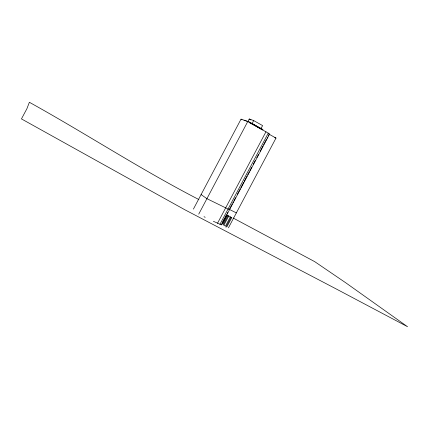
<?xml version="1.0" encoding="UTF-8"?>
<svg xmlns="http://www.w3.org/2000/svg" width="429" height="429" viewBox="0 0 429 429"><rect width="100%" height="100%" fill="white"/><g stroke="black" fill="none" stroke-linecap="round" stroke-linejoin="round"><path stroke-width="0.64" d="M193.404 209.095L241.028 119.144L247.78 121.498L268.264 133.124L269.557 134.111L221.482 224.871L213.379 221.316M198.74 214.125L247.78 121.498M247.898 121.493L249.217 118.999L253.684 120.57L262.591 125.59L260.993 128.609L252.075 123.6L249.855 122.796M249.678 122.136L249.431 122.603L262.628 129.971L262.875 129.51L249.678 122.136L244.021 120.179M252.075 123.6L253.684 120.57M217.476 223.332L265.991 131.741M219.916 224.405L268.264 133.124M222.866 221.675L224.399 218.774M225.016 217.61L226.55 214.709M227.166 213.551L227.783 212.393M232.127 204.193L229.317 209.491L229.499 209.738L206.917 198.675L201.088 194.578M232.749 203.014L233.371 201.834M233.998 200.659L235.553 197.715M237.425 194.181L240.235 188.883M240.857 187.704L243.667 182.405M244.289 181.226L247.093 175.928M247.721 174.753L249.276 171.809M249.903 170.629L251.775 167.096M253.335 164.151L255.207 160.618M256.762 157.674L258.633 154.145M260.194 151.201L263.004 145.898M263.626 144.723L266.43 139.425M267.058 138.245L267.68 137.065M268.302 135.891L268.929 134.711M221.53 224.49L226.474 215.16L231.687 217.766L226.796 227M222.613 224.094L227.349 215.149M223.182 224.823L228.201 215.342M228.861 215.798L223.831 225.3L224.925 225.842M225.466 226.11L230.496 216.618M225.863 227.113L231.049 217.321L231.687 217.766M228.448 227.82L275.992 138.068L268.929 134.111M269.24 134.121L269.557 134.111M261.69 129.086L262.875 129.51M274.785 137.612L275.992 138.068M204.006 216.715L205.18 217.288M229.124 209.261L236.347 212.907M198.879 199.56C140.964 169.627 86.358 133.88 29.376 102.279L26.904 108.719L21.45 118.903L184.727 209.695L336.749 289.232L407.55 326.721L345.651 282.716L314.682 261.631L233.038 217.959M249.217 118.999L250.874 119.932M241.028 119.144L241.994 119.841M221.326 224.576L221.482 224.871"/></g></svg>
